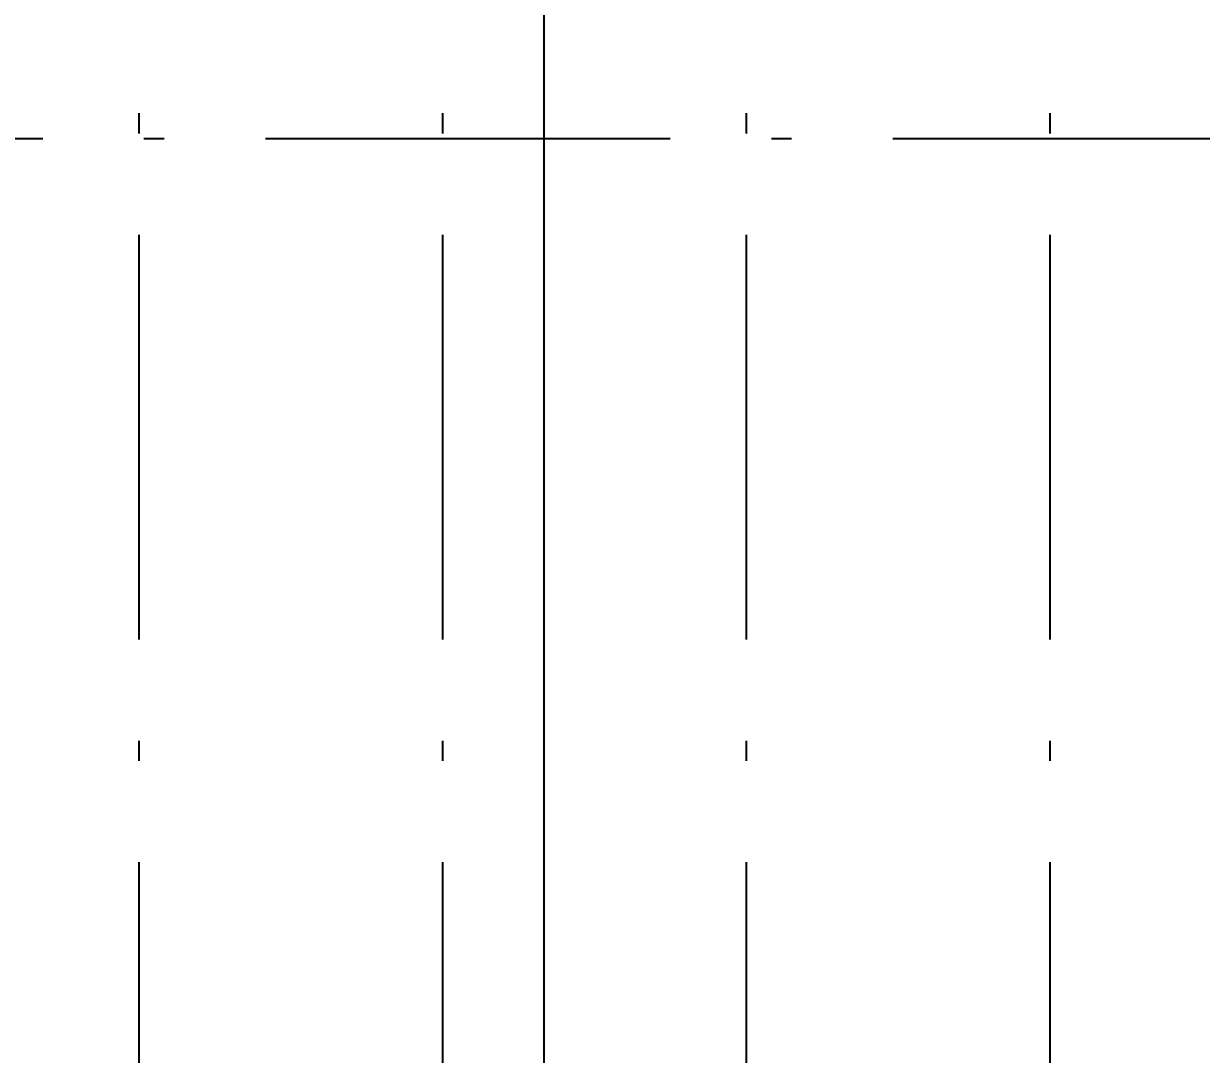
# Model space of a CAD drawing. Header units: millimetres. Extents: x 2558 to 253942, y 1343 to 186042.
# Drawn here: x 186361 to 198001, y 149693 to 159880 of the extents above; entities that cross this region are included whole.
import ezdxf

# ---------------------------------------------------------------- set-up
doc = ezdxf.new("R2010")
doc.units = ezdxf.units.MM
doc.linetypes.add('DASHED', pattern=[0.75, 0.5, -0.25])
doc.linetypes.add('OSY', pattern=[6200, 4000, -1000, 200, -1000])
for name, color, linetype in [('axes', 40, 'OSY'), ('dim100', 7, 'Continuous'), ('P', 3, 'Continuous'), ('R', 7, 'Continuous')]:
    doc.layers.add(name, color=color, linetype=linetype)
doc.styles.add('DIM100', font='arial.ttf')
doc.dimstyles.new('DIM100', dxfattribs={"dimtxt": 300, "dimasz": 150, "dimexe": 0, "dimexo": 100, "dimgap": 100, "dimtad": 1, "dimdec": 0, "dimzin": 0, "dimdsep": 46, "dimtxsty": 'DIM100', "dimblk": 'ARCHTICK', "dimcen": 200, "dimdle": 0.5, "dimclrt": 256, "dimaunit": 1, "dimazin": 0, "dimtfac": 1, "dimtdec": 0, "dimtix": 1, "dimtofl": 0, "dimtmove": 2, "dimatfit": 0, "dimldrblk": 'DOT', "dimfxl": 0, "dimtvp": 1.5, "dimtolj": 1, "dimtzin": 0, "dimarcsym": 0})

# ---------------------------------------------------------------- blocks, each defined once
blk = doc.blocks.new('_ArchTick')
at = {"color": 0, "linetype": 'ByBlock', "const_width": 0.15}
blk.add_lwpolyline([(-0.5, -0.5), (0.5, 0.5)], dxfattribs=at)
blk = doc.blocks.new('*D296')
at = {"layer": 'Defpoints', "color": 0, "transparency": 16777216}
for p in [(186001, 159993), (186001, 159343), (202001, 159343)]:
    blk.add_point(p, dxfattribs=at)
at = {"layer": 'dim100', "color": 0, "lineweight": -2, "transparency": 16777216}
for p, q in [((186001, 159443), (186001, 159993)), ((202002, 159993), (186001, 159993)), ((202001, 159443), (202001, 159993))]:
    blk.add_line(p, q, dxfattribs=at)
at = {"layer": 'dim100', "color": 0, "lineweight": -2, "transparency": 16777216, "xscale": 150, "yscale": 150, "zscale": 150, "rotation": 180}
blk.add_blockref('_ArchTick', (186001, 159993), dxfattribs=at)
at = {"layer": 'dim100', "color": 0, "lineweight": -2, "transparency": 16777216, "xscale": 150, "yscale": 150, "zscale": 150}
blk.add_blockref('_ArchTick', (202001, 159993), dxfattribs=at)
at = {"layer": 'dim100', "transparency": 16777216, "insert": (194001, 160247), "char_height": 300, "attachment_point": 5, "style": 'DIM100'}
blk.add_mtext('\\A1;16000', dxfattribs=at)
blk = doc.blocks.new('_Dot')
at = {"layer": 'P', "color": 0, "lineweight": -2}
blk.add_line((-0.5, 0), (-1, 0), dxfattribs=at)
at = {"layer": 'P', "color": 0, "const_width": 0.5}
blk.add_lwpolyline([(-0.25, 0, 1), (0.25, 0, 1)], format="xyb", close=True, dxfattribs=at)
blk = doc.blocks.new('*D298')
at = {"layer": 'Defpoints', "color": 0, "transparency": 16777216}
for p in [(175048, 150104), (190501, 145243)]:
    blk.add_point(p, dxfattribs=at)
at = {"layer": 'dim100', "color": 0, "lineweight": -2, "transparency": 16777216}
blk.add_line((190502, 145243), (175047, 150104), dxfattribs=at)
at = {"layer": 'dim100', "color": 0, "lineweight": -2, "transparency": 16777216, "xscale": 150, "yscale": 150, "zscale": 150, "rotation": 162.5409916073663}
blk.add_blockref('_ArchTick', (175048, 150104), dxfattribs=at)
at = {"layer": 'dim100', "transparency": 16777216, "insert": (182851, 147915), "char_height": 300, "attachment_point": 5, "rotation": 342.541, "style": 'DIM100'}
blk.add_mtext('\\A1;R16200', dxfattribs=at)
blk = doc.blocks.new('*D300')
at = {"layer": 'Defpoints', "color": 0, "transparency": 16777216}
for p in [(166687, 153376), (194001, 145243)]:
    blk.add_point(p, dxfattribs=at)
at = {"layer": 'dim100', "color": 0, "lineweight": -2, "transparency": 16777216}
blk.add_line((194002, 145243), (166686, 153376), dxfattribs=at)
at = {"layer": 'dim100', "color": 0, "lineweight": -2, "transparency": 16777216, "xscale": 150, "yscale": 150, "zscale": 150, "rotation": 163.4195915115752}
blk.add_blockref('_ArchTick', (166687, 153376), dxfattribs=at)
at = {"layer": 'dim100', "transparency": 16777216, "insert": (180416, 149552), "char_height": 300, "attachment_point": 5, "rotation": 343.4196, "style": 'DIM100'}
blk.add_mtext('\\A1;R28500', dxfattribs=at)

msp = doc.modelspace()

# ---------------------------------------------------------------- linework, layer by layer
at = {"layer": 'axes'}
for p, q in [((187501.4, 182593.4), (187501.4, 101893.4)), ((190501.4, 182593.4), (190501.4, 101893.4)), ((196501.4, 182593.4), (196501.4, 101893.4)), ((132951.4, 158743.4), (248059.2, 158743.4))]:
    msp.add_line(p, q, dxfattribs=at)
at = {"layer": 'axes', "color": 7}
msp.add_line((193501.4, 182593.4), (193501.4, 101893.4), dxfattribs=at)
at = {"layer": 'R', "color": 7, "linetype": 'DASHED'}
msp.add_line((191501.4, 182593.4), (191501.4, 109343.4), dxfattribs=at)

# ---------------------------------------------------------------- dimensions: what is measured, and where the dimension line sits
at = {"layer": 'dim100'}
dim = msp.add_linear_dim(base=(186001.4, 159993.4), p1=(202001.4, 159343.4), p2=(186001.4, 159343.4), dimstyle='DIM100', override={"dimfxl": 300}, dxfattribs=at)
dim.commit()
dim.dimension.update_dxf_attribs({"geometry": '*D296', "text_midpoint": (194001.4, 160246.6)})
for center, mpoint, picture, middle in [((194001.4, 145243.4), (166686.6, 153376.1), '*D300', (180416.2, 149552.4)), ((190501.4, 145243.4), (175047.7, 150103.8), '*D298', (182850.5, 147915.1))]:
    dim = msp.add_radius_dim(center=center, mpoint=mpoint, dimstyle='DIM100', override={"dimfxl": 300}, dxfattribs=at)
    dim.commit()
    dim.dimension.update_dxf_attribs({"geometry": picture, "text_midpoint": middle})

doc.saveas('drawing.dxf')
